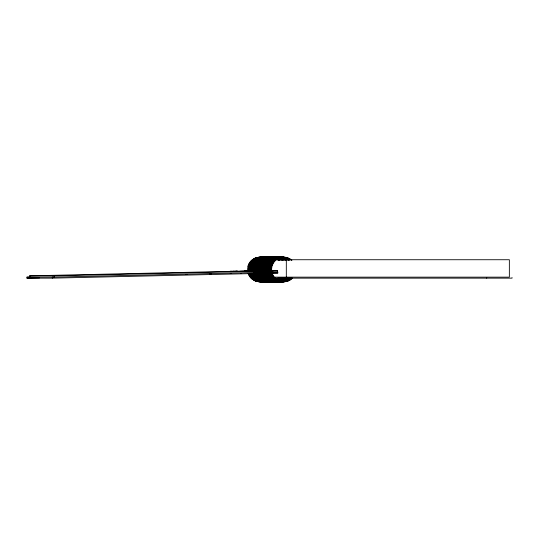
<?xml version="1.0" encoding="UTF-8"?>
<svg xmlns="http://www.w3.org/2000/svg" width="539" height="539" viewBox="0 0 539 539"><rect width="100%" height="100%" fill="white"/><g stroke="black" fill="none" stroke-linecap="round" stroke-linejoin="round"><path stroke-width="0.81" d="M286.532 277.511L286.532 277.147L286.532 278.144M261.166 277.639L261.206 277.147M261.166 277.511L261.193 277.161M255.378 270.861L255.823 270.854L255.25 270.868M258.242 273.105L260.425 273.172M247.361 270.935L246.963 270.962L248.492 270.949M249.746 270.861L250.042 270.868M247.839 270.955L248.055 270.955M249.139 270.955L249.355 270.955M250.615 270.935L250.244 270.962L254.037 270.949M251.996 270.868L252.569 270.854L252.131 270.861M252.65 270.868L253.215 270.854L252.34 270.868M252.387 270.955L253.606 270.962M254.516 270.935L254.118 270.962L255.648 270.949M254.994 270.955L255.21 270.955M264.184 270.895L256.719 270.962L265.006 270.868M257.595 270.955L257.81 270.955M258.242 270.955L259.07 270.935M258.895 270.955L261.024 270.935M251.268 270.935L250.864 270.962L259.582 270.854M261.105 270.868L261.678 270.854L261.233 270.861M260.196 270.955L260.411 270.955M260.842 270.955L269.729 270.881M269.251 270.868L262.062 270.962M262.796 270.955L263.625 270.935M263.45 270.955L266.226 270.935M264.097 270.955L264.312 270.955M264.75 270.955L264.966 270.955M266.05 270.955L272.734 270.854L270.861 270.868M266.697 270.955L266.92 270.955M267.048 270.949L268.179 270.854L267.742 270.861M268.179 270.935L267.802 270.962L269.305 270.949M268.651 270.955L268.867 270.955M271.205 270.861L271.508 270.868M273.158 270.861L272.505 270.868M254.57 273.172L254.199 273.199L255.216 273.172M255.041 273.192L256.732 273.098M256.517 273.172L256.146 273.199L266.057 273.098M259.124 273.172L258.747 273.199L259.771 273.172M261.806 273.105L262.378 273.091L261.496 273.105M260.243 273.192L263.106 273.105M260.896 273.192L261.112 273.192M261.55 273.192L269.951 273.105M262.197 273.192L263.194 273.185M262.85 273.192L270.261 273.105M263.497 273.192L264.15 273.185M265.404 273.098L264.75 273.105M264.979 273.172L264.602 273.199L272.781 273.091L271.252 273.105M265.451 273.192L265.666 273.192M268.227 273.172L267.856 273.199L269.359 273.185M268.698 273.192L268.921 273.192M273.212 273.098L272.552 273.105M244.935 270.949C242.84 271.002 250.945 270.834 248.877 270.861M231.568 271.292L230.032 271.326L234.034 271.245M235.846 271.205L237.423 271.164L233.38 271.245M245.413 270.935L245.009 270.962L247.192 270.949M246.06 270.935L245.69 270.962L254.395 270.881M246.714 270.935L246.451 270.962M249.395 270.868L248.263 270.962L255.897 270.868M248.836 270.949L249.314 270.935M249.968 270.935L249.564 270.962L250.446 270.949M251.915 270.935L251.659 270.962M256.551 270.868L256.901 270.861M253.391 270.949L259.973 270.881M255.816 270.935L255.446 270.962L256.847 270.935M257.123 270.935L256.099 270.962L256.948 270.949M258.498 270.868L259.151 270.868M258.841 270.868L259.798 270.868M262.405 270.868L261.274 270.962L262.149 270.949M264.353 270.868L264.925 270.854L264.487 270.861M265.175 270.881L265.653 270.868M256.443 271.205L258.019 271.164L250.588 271.333L253.027 271.265M265.579 270.935L265.316 270.962M267.775 270.881L268.26 270.868M267.95 270.868L268.907 270.868M267.701 270.949L267.155 270.962L268.004 270.949M269.001 270.949L269.48 270.935M271.683 270.881L272.161 270.868M272.33 270.881L272.808 270.868M230.375 273.556L230.901 273.542M254.819 273.118L255.297 273.105M260.505 273.105L254.26 273.158L255.951 273.105M256.119 273.118L256.598 273.105M241.196 273.542L240.381 273.569L241.661 273.542M258.552 273.105L256.8 273.199L258.949 273.185M258.72 273.118L259.198 273.105M259.374 273.118L259.852 273.105M261.152 273.105L253.916 273.172L254.395 273.185M263.753 273.105L262.149 273.105M263.928 273.118L264.406 273.105M264.575 273.118L265.053 273.105M265.707 273.105L258.471 273.172M251.497 273.542L250.642 273.569L251.956 273.542M256.497 273.441L258.073 273.401L254.031 273.482A12.303 12.256 -90 0 0 258.174 279.263M264.326 273.172L263.955 273.199L264.804 273.185M267.654 273.105L265.902 273.199L266.32 273.192M267.829 273.118L268.307 273.105M268.483 273.118L268.961 273.105M269.129 273.118L269.608 273.105M267.748 273.185L267.176 273.206L268.058 273.185M269.049 273.185L269.527 273.172M270.43 273.118L270.908 273.105M271.083 273.118L271.562 273.105M271.73 273.118L272.208 273.105M272.384 273.118L272.862 273.105M29.645 277.093L29.618 275.847L256.753 270.767M243.682 271.245C229.675 271.589 257.858 270.908 244.329 271.245M29.618 275.847L54.547 275.847L277.531 270.767L277.558 272.013M52.337 278.144L52.317 277.147L277.78 272.013L277.801 273.003L52.337 278.144L26.97 278.144L26.95 277.147L30.312 277.073M26.97 278.144L39.59 277.854M185.975 274.519L187.653 274.479M209.53 273.98L211.207 273.947M264.15 270.881L265.612 270.955M253.829 273.145L254.475 273.132M259.65 273.118L260.196 273.105M248.701 270.955L250.473 270.854M252.993 270.868L254.347 270.949M255.594 270.868L256.982 270.854M259.495 270.868L259.933 270.861M261.449 270.868L262.837 270.854M231.359 273.542L230.254 273.569M256.348 273.185L255.432 273.098M268.004 273.105L269.743 273.098M259.286 270.861L259.764 270.955M268.388 270.861L269.338 270.854M276.339 259.731L509.355 259.731L509.355 277.147L261.381 277.147M258.417 270.767L277.531 270.767M254.886 273.003L256.524 273.003M258.161 273.003L259.798 273.003M261.435 273.003L263.072 273.003M264.71 273.003L266.347 273.003M267.977 273.003L269.615 273.003M271.252 273.003L277.801 273.003M26.95 277.147L54.58 277.093L54.547 275.847M261.981 278.144L266.893 278.144M268.53 278.144L270.167 278.144M274.257 278.144L512.05 278.144L512.03 277.511M486.683 277.639L486.683 278.144M286.317 259.731L286.317 277.147M261.381 261.388L261.381 268.853M261.381 273.832L261.381 276.318M259.987 271.104A12.303 12.256 -90 0 1 273.745 257.298M278.272 258.841A12.303 12.256 -90 0 1 280.226 260.249M280.812 278.198A12.303 12.256 -90 0 1 278.272 280.159M273.745 281.702A12.303 12.256 -90 0 1 260.303 272.687M269.891 257.298A12.303 12.256 -90 0 1 273.091 257.298A12.303 12.256 -90 0 1 276.345 257.298M277.619 258.841A12.303 12.256 -90 0 1 278.953 259.737M280.159 278.198A12.303 12.256 -90 0 1 277.619 280.159M269.891 281.702A12.303 12.256 -90 0 0 273.091 281.702A12.303 12.256 -90 0 0 276.345 281.702M268.321 281.385A12.303 12.256 -90 0 1 266.071 280.536M264.029 279.263A12.303 12.256 -90 0 1 259.65 272.687M259.34 271.104A12.303 12.256 -90 0 1 259.468 267.095M259.65 266.313A12.303 12.256 -90 0 1 264.029 259.737M266.071 258.464A12.303 12.256 -90 0 1 268.321 257.615M270.005 257.298A12.303 12.256 -90 0 1 273.206 257.298M277.733 258.841A12.303 12.256 -90 0 1 279.694 260.249M280.273 278.198A12.303 12.256 -90 0 1 277.733 280.159M273.206 281.702A12.303 12.256 -90 0 1 270.005 281.702M268.435 281.385A12.303 12.256 -90 0 1 259.764 272.687M259.454 271.104A12.303 12.256 -90 0 1 268.435 257.615M278.926 258.841A12.303 12.256 -90 0 1 280.253 259.737M281.459 278.198A12.303 12.256 -90 0 1 278.926 280.159M272.795 281.803A12.303 12.256 -90 0 1 271.191 281.702M269.621 281.385A12.303 12.256 -90 0 1 266.664 280.159M265.329 279.263A12.303 12.256 -90 0 1 260.95 272.687M260.532 269.5A12.303 12.256 -90 0 1 265.329 259.737M266.664 258.841A12.303 12.256 -90 0 1 269.621 257.615M271.191 257.298A12.303 12.256 -90 0 1 272.795 257.197M260.755 271.104A12.303 12.256 -90 0 1 274.506 257.298M279.034 258.841A12.303 12.256 -90 0 1 280.368 259.737M281.574 278.198A12.303 12.256 -90 0 1 279.034 280.159M274.506 281.702A12.303 12.256 -90 0 1 261.065 272.687M280.3 257.298A12.303 12.256 -90 0 1 289.362 259.737M290.568 278.198A12.303 12.256 -90 0 1 280.3 281.702M278.724 281.385A12.303 12.256 -90 0 1 275.773 280.159M274.439 279.263A12.303 12.256 -90 0 1 270.059 272.687M270.059 266.313A12.303 12.256 -90 0 1 274.439 259.737M275.773 258.841A12.303 12.256 -90 0 1 278.724 257.615M269.857 271.104A12.303 12.256 -90 0 1 289.477 259.737M290.683 278.198A12.303 12.256 -90 0 1 270.174 272.687M269.244 257.298A12.303 12.256 -90 0 1 272.444 257.298M276.972 258.841A12.303 12.256 -90 0 1 278.306 259.737M279.512 278.198A12.303 12.256 -90 0 1 276.972 280.159M272.444 281.702A12.303 12.256 -90 0 1 269.244 281.702M267.667 281.385A12.303 12.256 -90 0 1 265.417 280.536M263.382 279.263A12.303 12.256 -90 0 1 260.222 275.651M259.852 274.944A12.303 12.256 -90 0 1 259.003 272.687M258.686 271.104A12.303 12.256 -90 0 1 259.852 264.056M260.222 263.349A12.303 12.256 -90 0 1 263.382 259.737M265.417 258.464A12.303 12.256 -90 0 1 267.667 257.615M277.086 258.841A12.303 12.256 -90 0 1 279.04 260.249M279.62 278.198A12.303 12.256 -90 0 1 277.086 280.159M267.782 281.385A12.303 12.256 -90 0 1 259.111 272.687M258.801 271.104A12.303 12.256 -90 0 1 267.782 257.615M284.808 259.737A12.303 12.256 -90 0 0 275.746 257.298A12.303 12.256 -90 0 0 272.491 257.298A12.303 12.256 -90 0 0 269.352 257.298A12.303 12.256 -90 0 0 266.104 257.298M286.014 278.198A12.303 12.256 -90 0 1 275.746 281.702A12.303 12.256 -90 0 1 272.491 281.702A12.303 12.256 -90 0 1 269.352 281.702A12.303 12.256 -90 0 1 266.104 281.702M274.176 281.385A12.303 12.256 -90 0 1 271.919 280.536M270.538 279.734A12.303 12.256 -90 0 1 266.731 275.651M266.354 274.944A12.303 12.256 -90 0 1 265.505 272.687M265.195 271.104A12.303 12.256 -90 0 1 266.354 264.056M266.731 263.349A12.303 12.256 -90 0 1 270.538 259.266M271.919 258.464A12.303 12.256 -90 0 1 274.176 257.615M275.86 257.298A12.303 12.256 -90 0 1 285.542 260.249M286.128 278.198A12.303 12.256 -90 0 1 275.86 281.702M274.284 281.385A12.303 12.256 -90 0 1 265.619 272.687M265.303 271.104A12.303 12.256 -90 0 1 274.284 257.615M271.696 271.104A12.303 12.256 -90 0 1 291.936 260.249M292.522 278.198A12.303 12.256 -90 0 1 272.013 272.687M266.589 257.298A12.303 12.256 -90 0 0 263.389 257.298A12.303 12.256 -90 0 0 260.135 257.298M266.589 281.702A12.303 12.256 -90 0 1 263.389 281.702A12.303 12.256 -90 0 1 260.135 281.702M261.813 281.385A12.303 12.256 -90 0 1 253.377 273.455M252.831 271.104A12.303 12.256 -90 0 1 261.813 257.615M258.835 257.298A12.303 12.256 -90 0 1 262.035 257.298M262.035 281.702A12.303 12.256 -90 0 1 258.835 281.702M257.265 281.385A12.303 12.256 -90 0 1 254.307 280.159M252.973 279.263A12.303 12.256 -90 0 1 248.823 273.455M248.284 267.896A12.303 12.256 -90 0 1 252.973 259.737M254.307 258.841A12.303 12.256 -90 0 1 257.265 257.615M248.391 271.104A12.303 12.256 -90 0 1 262.149 257.298M262.149 281.702A12.303 12.256 -90 0 1 248.937 273.455M248.93 271.104A12.303 12.256 -90 0 1 262.688 257.298M262.688 281.702A12.303 12.256 -90 0 1 249.476 273.455M276.999 259.266A12.303 12.256 -90 0 1 278.279 260.249M278.858 278.198A12.303 12.256 -90 0 1 276.999 279.734M270.194 281.803A12.303 12.256 -90 0 1 268.59 281.702M267.021 281.385A12.303 12.256 -90 0 1 264.764 280.536M264.063 280.159A12.303 12.256 -90 0 1 258.349 272.687M258.04 267.896A12.303 12.256 -90 0 1 264.063 258.841M264.764 258.464A12.303 12.256 -90 0 1 267.021 257.615M268.59 257.298A12.303 12.256 -90 0 1 270.194 257.197M258.147 271.104A12.303 12.256 -90 0 1 271.905 257.298M277.113 259.266A12.303 12.256 -90 0 1 278.387 260.249M278.973 278.198A12.303 12.256 -90 0 1 277.113 279.734M271.905 281.702A12.303 12.256 -90 0 1 258.464 272.687M264.002 271.104A12.303 12.256 -90 0 1 277.76 257.298M280.098 257.844A12.303 12.256 -90 0 1 283.622 259.737M284.828 278.198A12.303 12.256 -90 0 1 280.098 281.156M277.76 281.702A12.303 12.256 -90 0 1 264.319 272.687M258.565 281.385A12.303 12.256 -90 0 1 256.308 280.536M254.927 279.734A12.303 12.256 -90 0 1 250.13 273.455M249.584 271.104A12.303 12.256 -90 0 1 249.712 267.095M249.894 266.313A12.303 12.256 -90 0 1 254.927 259.266M256.308 258.464A12.303 12.256 -90 0 1 258.565 257.615M260.249 257.298A12.303 12.256 -90 0 1 263.45 257.298M263.45 281.702A12.303 12.256 -90 0 1 260.249 281.702M258.673 281.385A12.303 12.256 -90 0 1 250.237 273.455M249.692 271.104A12.303 12.256 -90 0 1 258.673 257.615M286.108 259.737A12.303 12.256 -90 0 0 277.046 257.298A12.303 12.256 -90 0 0 263.355 271.104M287.314 278.198A12.303 12.256 -90 0 1 277.046 281.702A12.303 12.256 -90 0 1 263.665 272.687M275.476 281.385A12.303 12.256 -90 0 1 272.518 280.159M271.184 279.263A12.303 12.256 -90 0 1 266.805 272.687M266.805 266.313A12.303 12.256 -90 0 1 271.184 259.737M272.518 258.841A12.303 12.256 -90 0 1 275.476 257.615M266.61 271.104A12.303 12.256 -90 0 1 286.842 260.249M287.428 278.198A12.303 12.256 -90 0 1 266.92 272.687M262.089 257.298A12.303 12.256 -90 0 1 265.289 257.298M265.289 281.702A12.303 12.256 -90 0 1 262.089 281.702M260.512 281.385A12.303 12.256 -90 0 1 258.262 280.536M256.227 279.263A12.303 12.256 -90 0 1 252.077 273.455M251.531 267.896A12.303 12.256 -90 0 1 251.848 266.313M252.077 265.545A12.303 12.256 -90 0 1 256.227 259.737M258.262 258.464A12.303 12.256 -90 0 1 260.512 257.615M251.646 271.104A12.303 12.256 -90 0 1 265.397 257.298A12.303 12.256 -90 0 1 266.94 257.197M252.191 273.455A12.303 12.256 -90 0 0 265.397 281.702A12.303 12.256 -90 0 0 266.94 281.803M262.736 257.298A12.303 12.256 -90 0 1 265.936 257.298A12.303 12.256 -90 0 1 269.19 257.298M262.736 281.702A12.303 12.256 -90 0 0 265.936 281.702A12.303 12.256 -90 0 0 269.19 281.702M261.166 281.385A12.303 12.256 -90 0 1 258.915 280.536M258.208 280.159A12.303 12.256 -90 0 1 252.73 273.455M252.104 268.698A12.303 12.256 -90 0 1 258.208 258.841M258.915 258.464A12.303 12.256 -90 0 1 261.166 257.615M252.299 271.104A12.303 12.256 -90 0 1 266.05 257.298M266.05 281.702A12.303 12.256 -90 0 1 252.838 273.455M278.212 278.198A12.303 12.256 -90 0 1 276.352 279.734M269.54 281.803A12.303 12.256 -90 0 1 267.944 281.702M266.367 281.385A12.303 12.256 -90 0 1 263.409 280.159M262.075 279.263A12.303 12.256 -90 0 1 257.703 272.687M257.285 269.5A12.303 12.256 -90 0 1 262.075 259.737M263.409 258.841A12.303 12.256 -90 0 1 266.367 257.615M267.944 257.298A12.303 12.256 -90 0 1 269.54 257.197M278.319 278.198A12.303 12.256 -90 0 1 276.46 279.734M269.655 281.803A12.303 12.256 -90 0 1 257.81 272.687M257.501 271.104A12.303 12.256 -90 0 1 269.655 257.197M278.784 258.134A12.303 12.256 -90 0 1 281.56 259.737M282.759 278.198A12.303 12.256 -90 0 1 278.784 280.866M270.922 281.385A12.303 12.256 -90 0 1 268.671 280.536M266.63 279.263A12.303 12.256 -90 0 1 263.477 275.651M263.099 274.944A12.303 12.256 -90 0 1 262.25 272.687M261.941 271.104A12.303 12.256 -90 0 1 263.099 264.056M263.477 263.349A12.303 12.256 -90 0 1 266.63 259.737M268.671 258.464A12.303 12.256 -90 0 1 270.922 257.615M272.606 257.298A12.303 12.256 -90 0 1 275.806 257.298M278.144 257.844A12.303 12.256 -90 0 1 282.295 260.249M282.874 278.198A12.303 12.256 -90 0 1 278.144 281.156M275.806 281.702A12.303 12.256 -90 0 1 272.606 281.702M271.036 281.385A12.303 12.256 -90 0 1 262.365 272.687M262.055 271.104A12.303 12.256 -90 0 1 271.036 257.615M279.647 257.298A12.303 12.256 -90 0 1 288.709 259.737M289.915 278.198A12.303 12.256 -90 0 1 279.647 281.702M278.077 281.385A12.303 12.256 -90 0 1 275.827 280.536M273.785 279.263A12.303 12.256 -90 0 1 269.406 272.687M269.096 271.104A12.303 12.256 -90 0 1 269.096 267.896M269.406 266.313A12.303 12.256 -90 0 1 273.785 259.737M275.827 258.464A12.303 12.256 -90 0 1 278.077 257.615M269.21 271.104A12.303 12.256 -90 0 1 289.45 260.249M290.029 278.198A12.303 12.256 -90 0 1 269.52 272.687M258.188 257.298A12.303 12.256 -90 0 1 261.381 257.298A12.303 12.256 -90 0 1 264.636 257.298M258.188 281.702A12.303 12.256 -90 0 0 261.381 281.702A12.303 12.256 -90 0 0 264.636 281.702M256.611 281.385A12.303 12.256 -90 0 1 253.653 280.159M252.319 279.263A12.303 12.256 -90 0 1 248.176 273.455M247.947 266.313A12.303 12.256 -90 0 1 252.319 259.737M253.653 258.841A12.303 12.256 -90 0 1 256.611 257.615M247.745 271.104A12.303 12.256 -90 0 1 261.496 257.298M261.496 281.702A12.303 12.256 -90 0 1 248.29 273.455M279 257.298A12.303 12.256 -90 0 1 288.062 259.737M289.268 278.198A12.303 12.256 -90 0 1 279 281.702M277.423 281.385A12.303 12.256 -90 0 1 275.173 280.536M273.792 279.734A12.303 12.256 -90 0 1 268.759 272.687M268.442 271.104A12.303 12.256 -90 0 1 268.577 267.095M268.759 266.313A12.303 12.256 -90 0 1 273.792 259.266M275.173 258.464A12.303 12.256 -90 0 1 277.423 257.615M279.114 257.298A12.303 12.256 -90 0 1 288.796 260.249M289.382 278.198A12.303 12.256 -90 0 1 279.114 281.702M277.538 281.385A12.303 12.256 -90 0 1 268.873 272.687M268.557 271.104A12.303 12.256 -90 0 1 277.538 257.615M270.49 257.298A12.303 12.256 -90 0 0 267.29 257.298A12.303 12.256 -90 0 0 253.599 271.104M270.49 281.702A12.303 12.256 -90 0 1 267.29 281.702A12.303 12.256 -90 0 1 254.145 273.455M265.72 281.385A12.303 12.256 -90 0 1 262.762 280.159M261.428 279.263A12.303 12.256 -90 0 1 257.049 272.687M256.739 271.104A12.303 12.256 -90 0 1 256.739 267.896M257.049 266.313A12.303 12.256 -90 0 1 261.428 259.737M262.762 258.841A12.303 12.256 -90 0 1 265.72 257.615M256.847 271.104A12.303 12.256 -90 0 1 270.605 257.298M277.673 278.198A12.303 12.256 -90 0 1 276.467 279.263M270.605 281.702A12.303 12.256 -90 0 1 257.164 272.687M260.788 257.298A12.303 12.256 -90 0 1 263.989 257.298A12.303 12.256 -90 0 1 267.236 257.298M260.788 281.702A12.303 12.256 -90 0 0 263.989 281.702A12.303 12.256 -90 0 0 267.236 281.702M259.212 281.385A12.303 12.256 -90 0 1 256.254 280.159M254.927 279.263A12.303 12.256 -90 0 1 251.059 274.21M250.231 271.104A12.303 12.256 -90 0 1 250.231 267.896M250.547 266.313A12.303 12.256 -90 0 1 254.927 259.737M256.254 258.841A12.303 12.256 -90 0 1 259.212 257.615M250.345 271.104A12.303 12.256 -90 0 1 264.097 257.298M264.097 281.702A12.303 12.256 -90 0 1 250.891 273.455M266.643 257.298A12.303 12.256 -90 0 1 269.844 257.298M269.844 281.702A12.303 12.256 -90 0 1 266.643 281.702M265.067 281.385A12.303 12.256 -90 0 1 256.402 272.687M256.086 271.104A12.303 12.256 -90 0 1 265.067 257.615M276.399 257.298A12.303 12.256 -90 0 1 285.461 259.737M286.667 278.198A12.303 12.256 -90 0 1 276.399 281.702M274.823 281.385A12.303 12.256 -90 0 1 272.572 280.536M270.538 279.263A12.303 12.256 -90 0 1 266.158 272.687M265.842 271.104A12.303 12.256 -90 0 1 265.842 267.896M266.158 266.313A12.303 12.256 -90 0 1 270.538 259.737M272.572 258.464A12.303 12.256 -90 0 1 274.823 257.615M286.196 260.249A12.303 12.256 -90 0 0 276.507 257.298A12.303 12.256 -90 0 0 273.26 257.298M286.775 278.198A12.303 12.256 -90 0 1 276.507 281.702A12.303 12.256 -90 0 1 273.26 281.702M274.937 281.385A12.303 12.256 -90 0 1 266.266 272.687M265.956 271.104A12.303 12.256 -90 0 1 274.937 257.615M262.466 281.385A12.303 12.256 -90 0 1 259.508 280.159M253.485 271.104A12.303 12.256 -90 0 1 253.485 267.896M253.795 266.313A12.303 12.256 -90 0 1 258.174 259.737M259.508 258.841A12.303 12.256 -90 0 1 262.466 257.615M264.42 281.385A12.303 12.256 -90 0 1 262.163 280.536M261.462 280.159A12.303 12.256 -90 0 1 255.749 272.687M255.439 271.104A12.303 12.256 -90 0 1 261.462 258.841M262.163 258.464A12.303 12.256 -90 0 1 264.42 257.615M264.528 281.385A12.303 12.256 -90 0 1 255.863 272.687M255.547 271.104A12.303 12.256 -90 0 1 264.528 257.615M279.573 258.841A12.303 12.256 -90 0 1 280.907 259.737M282.113 278.198A12.303 12.256 -90 0 1 279.573 280.159M273.441 281.803A12.303 12.256 -90 0 1 271.845 281.702M270.268 281.385A12.303 12.256 -90 0 1 268.018 280.536M267.317 280.159A12.303 12.256 -90 0 1 261.604 272.687M261.213 268.698A12.303 12.256 -90 0 1 267.317 258.841M268.018 258.464A12.303 12.256 -90 0 1 270.268 257.615M271.845 257.298A12.303 12.256 -90 0 1 273.441 257.197M261.402 271.104A12.303 12.256 -90 0 1 275.159 257.298M278.245 258.134A12.303 12.256 -90 0 1 281.641 260.249M282.227 278.198A12.303 12.256 -90 0 1 278.245 280.866M275.159 281.702A12.303 12.256 -90 0 1 261.718 272.687M278.683 257.844A12.303 12.256 -90 0 1 282.207 259.737M283.413 278.198A12.303 12.256 -90 0 1 278.683 281.156M271.575 281.385A12.303 12.256 -90 0 1 269.318 280.536M267.283 279.263A12.303 12.256 -90 0 1 262.904 272.687M262.594 271.104A12.303 12.256 -90 0 1 262.722 267.095M262.904 266.313A12.303 12.256 -90 0 1 267.283 259.737M269.318 258.464A12.303 12.256 -90 0 1 271.575 257.615M278.798 257.844A12.303 12.256 -90 0 1 282.941 260.249M283.527 278.198A12.303 12.256 -90 0 1 278.798 281.156M271.683 281.385A12.303 12.256 -90 0 1 263.019 272.687M262.702 271.104A12.303 12.256 -90 0 1 271.683 257.615M273.799 257.298A12.303 12.256 -90 0 1 276.992 257.298M279.33 257.844A12.303 12.256 -90 0 1 282.86 259.737M284.066 278.198A12.303 12.256 -90 0 1 279.33 281.156M276.992 281.702A12.303 12.256 -90 0 1 273.799 281.702M272.222 281.385A12.303 12.256 -90 0 1 269.264 280.159M267.93 279.263A12.303 12.256 -90 0 1 263.558 272.687M263.241 271.104A12.303 12.256 -90 0 1 267.93 259.737M269.264 258.841A12.303 12.256 -90 0 1 272.222 257.615M279.445 257.844A12.303 12.256 -90 0 1 283.595 260.249M284.174 278.198A12.303 12.256 -90 0 1 279.445 281.156M277.7 257.298A12.303 12.256 -90 0 1 286.761 259.737M287.967 278.198A12.303 12.256 -90 0 1 277.7 281.702M276.123 281.385A12.303 12.256 -90 0 1 273.172 280.159M271.838 279.263A12.303 12.256 -90 0 1 267.459 272.687M267.142 267.896A12.303 12.256 -90 0 1 271.838 259.737M273.172 258.841A12.303 12.256 -90 0 1 276.123 257.615M267.256 271.104A12.303 12.256 -90 0 1 286.876 259.737M288.082 278.198A12.303 12.256 -90 0 1 267.566 272.687M263.766 281.385A12.303 12.256 -90 0 1 261.516 280.536M260.809 280.159A12.303 12.256 -90 0 1 255.095 272.687M254.785 267.896A12.303 12.256 -90 0 1 260.809 258.841M261.516 258.464A12.303 12.256 -90 0 1 263.766 257.615M254.9 271.104A12.303 12.256 -90 0 1 268.651 257.298M268.651 281.702A12.303 12.256 -90 0 1 255.21 272.687M267.795 271.104A12.303 12.256 -90 0 1 288.035 260.249M288.614 278.198A12.303 12.256 -90 0 1 268.105 272.687M259.865 281.385A12.303 12.256 -90 0 1 256.908 280.159M255.574 279.263A12.303 12.256 -90 0 1 251.43 273.455M251.194 266.313A12.303 12.256 -90 0 1 255.574 259.737M256.908 258.841A12.303 12.256 -90 0 1 259.865 257.615M250.999 271.104A12.303 12.256 -90 0 1 264.75 257.298M264.75 281.702A12.303 12.256 -90 0 1 251.538 273.455M266.286 281.803A12.303 12.256 -90 0 1 264.689 281.702M263.113 281.385A12.303 12.256 -90 0 1 260.162 280.159M258.828 279.263A12.303 12.256 -90 0 1 257.622 278.198M257.076 277.619A12.303 12.256 -90 0 1 254.677 273.455M254.031 269.5A12.303 12.256 -90 0 1 257.076 261.381M257.622 260.802A12.303 12.256 -90 0 1 258.828 259.737M260.162 258.841A12.303 12.256 -90 0 1 263.113 257.615M264.689 257.298A12.303 12.256 -90 0 1 266.286 257.197M266.401 281.803A12.303 12.256 -90 0 1 254.563 272.687M254.246 271.104A12.303 12.256 -90 0 1 266.401 257.197M279.869 257.615A12.303 12.256 -90 0 1 284.161 259.737M285.367 278.198A12.303 12.256 -90 0 1 279.869 281.385M276.696 281.803A12.303 12.256 -90 0 1 275.099 281.702M273.522 281.385A12.303 12.256 -90 0 1 271.272 280.536M270.565 280.159A12.303 12.256 -90 0 1 264.858 272.687M264.46 268.698A12.303 12.256 -90 0 1 270.565 258.841M271.272 258.464A12.303 12.256 -90 0 1 273.522 257.615M275.099 257.298A12.303 12.256 -90 0 1 276.696 257.197M264.656 271.104A12.303 12.256 -90 0 1 278.407 257.298M279.984 257.615A12.303 12.256 -90 0 1 284.895 260.249M285.475 278.198A12.303 12.256 -90 0 1 279.984 281.385M278.407 281.702A12.303 12.256 -90 0 1 264.966 272.687M270.969 268.698A12.303 12.256 -90 0 1 290.662 259.737M291.868 278.198A12.303 12.256 -90 0 1 271.36 272.687M271.157 271.104A12.303 12.256 -90 0 1 291.397 260.249M291.983 278.198A12.303 12.256 -90 0 1 271.474 272.687M280.152 257.433A12.303 12.256 -90 0 1 290.016 259.737M291.222 278.198A12.303 12.256 -90 0 1 280.152 281.567M279.377 281.385A12.303 12.256 -90 0 1 277.127 280.536M275.085 279.263A12.303 12.256 -90 0 1 270.942 273.455M270.396 267.896A12.303 12.256 -90 0 1 270.706 266.313M270.942 265.545A12.303 12.256 -90 0 1 275.085 259.737M277.127 258.464A12.303 12.256 -90 0 1 279.377 257.615M270.511 271.104A12.303 12.256 -90 0 1 290.123 259.737M291.329 278.198A12.303 12.256 -90 0 1 270.821 272.687"/></g></svg>
